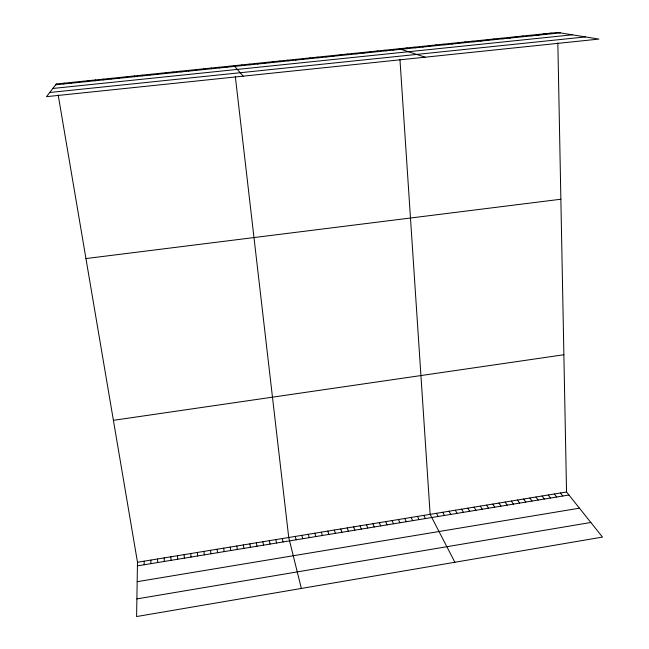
<?xml version="1.0" encoding="UTF-8"?>
<svg xmlns="http://www.w3.org/2000/svg" width="649" height="649" viewBox="0 0 649 649"><rect width="100%" height="100%" fill="white"/><g stroke="black" fill="none" stroke-linecap="round" stroke-linejoin="round"><path stroke-width="0.97" d="M144.167 564.76L144.192 561.174M557.84 42.899L566.536 491.999L602.499 537.08L136.598 616.55L137.491 562.269L58.183 94.949M142.285 75.892L142.318 75.138M134.489 76.696L134.578 75.933M126.677 77.499L126.823 76.728M118.848 78.302L119.051 77.531M111.011 79.113L111.263 78.326M103.15 79.916L103.459 79.129M95.273 80.727L95.638 79.932M87.388 81.539L87.81 80.736M79.486 82.358L79.957 81.547M71.568 83.169L72.096 82.358M63.626 83.989L64.219 83.161M136.89 598.905L590.841 522.469M137.174 581.691L579.443 508.183M137.434 565.863L568.93 495M137.491 562.269L566.536 491.999M113.405 420.325L563.876 354.752M85.952 258.562L560.866 199.235M52.845 88.467L572.321 34.811M49.73 92.499L585.406 36.92M55.676 84.8L560.347 32.888M550.579 33.172L553.24 33.618M543.505 33.902L546.125 34.348M536.423 34.632L538.995 35.078M529.324 35.362L531.856 35.817M522.21 36.093L524.7 36.555M515.087 36.823L517.529 37.293M507.948 37.561L510.341 38.031M500.793 38.291L503.145 38.77M493.629 39.029L495.933 39.508M486.45 39.767L488.713 40.254M479.262 40.506L481.477 41.001M472.05 41.244L474.224 41.747M464.838 41.99L466.956 42.493M457.602 42.729L459.679 43.24M450.357 43.475L452.385 43.994M443.097 44.221L445.076 44.74M435.82 44.968L437.759 45.495M428.535 45.722L430.425 46.249M421.233 46.468L423.075 47.004M413.916 47.223L415.709 47.766M406.582 47.977L408.335 48.521M399.24 48.732L425.168 57.193M391.882 49.486L393.537 50.046M384.508 50.241L386.114 50.809M377.126 51.003L378.683 51.571M369.727 51.766L371.236 52.342M362.312 52.528L363.773 53.113M354.881 53.291L356.293 53.875M347.442 54.054L348.797 54.646M339.987 54.824L341.293 55.425M332.515 55.587L333.773 56.195M325.027 56.358L326.236 56.966M317.531 57.128L318.691 57.745M310.011 57.899L311.122 58.524M302.483 58.678L303.545 59.302M294.938 59.448L295.952 60.089M287.385 60.227L288.343 60.868M279.808 61.006L280.717 61.655M272.223 61.785L273.083 62.442M264.622 62.564L265.425 63.229M257.004 63.351L257.758 64.016M249.37 64.137L250.076 64.803M241.728 64.916L242.377 65.598M234.062 65.703L243.205 76.16M226.501 66.482L227.045 67.171M560.436 492.997L562.797 496.006M554.335 493.994L556.664 497.012M548.218 495L550.514 498.018M542.093 495.998L544.357 499.032M535.96 497.004L538.191 500.046M529.819 498.01L532.01 501.06M218.924 67.261L219.419 67.958M523.662 499.016L525.828 502.075M517.504 500.03L519.63 503.097M511.331 501.044L513.424 504.111M505.141 502.05L507.202 505.133M498.951 503.072L500.971 506.155M492.745 504.086L494.733 507.185M211.331 68.048L211.769 68.745M486.531 505.1L488.486 508.208M480.309 506.123L482.231 509.238M474.07 507.145L475.96 510.268M467.832 508.167L469.681 511.298M461.577 509.189L463.394 512.329M455.306 510.219L457.091 513.367M449.035 511.242L450.779 514.397M203.721 68.826L204.111 69.532M442.748 512.272L444.46 515.436M436.452 513.302L438.132 516.482M454.884 562.261L430.141 514.341L399.946 59.351M423.829 515.371L425.436 518.567M417.502 516.409L419.076 519.606M411.166 517.448L412.699 520.652M196.095 69.613L196.436 70.327M404.814 518.486L406.315 521.707M398.454 519.524L399.922 522.753M392.085 520.571L393.513 523.808M385.709 521.618L387.104 524.863M379.316 522.664L380.679 525.917M372.915 523.711L374.238 526.972M188.461 70.392L188.745 71.114M366.507 524.765L367.788 528.035M360.081 525.812L361.331 529.089M353.648 526.866L354.865 530.152M347.207 527.921L348.383 531.215M340.757 528.976L341.893 532.285M334.292 530.038L335.387 533.356M180.803 71.179L181.039 71.909M327.818 531.101L328.881 534.419M321.328 532.164L322.358 535.49M314.83 533.227L315.82 536.569M308.324 534.289L309.273 537.64M301.809 535.36L302.718 538.719M295.279 536.431L296.147 539.798M301.355 588.448L288.732 537.502L235.319 76.493M173.137 71.966L173.315 72.704M282.283 538.556L283.078 541.947M275.809 539.619L276.571 543.01M269.335 540.674L270.057 544.081M262.845 541.737L263.535 545.152M256.347 542.807L256.996 546.231M249.833 543.87L250.449 547.302M165.454 72.761L165.584 73.499M243.318 544.941L243.886 548.381M236.788 546.012L237.315 549.46M230.241 547.083L230.736 550.539M223.686 548.154L224.14 551.626M217.123 549.232L217.545 552.705M210.552 550.303L210.925 553.792M157.756 73.548L157.829 74.294M203.964 551.382L204.305 554.879M197.369 552.461L197.661 555.974M190.757 553.548L191.017 557.061M184.138 554.635L184.357 558.156M177.51 555.714L177.688 559.251M170.865 556.801L171.012 560.347M164.213 557.897L164.319 561.45M150.049 74.343L150.065 75.097M157.553 558.984L157.61 562.553M150.876 560.079L150.901 563.656M56.317 83.972L46.501 96.66L598.905 39.086L557.637 32.45L56.317 83.972"/></g></svg>
